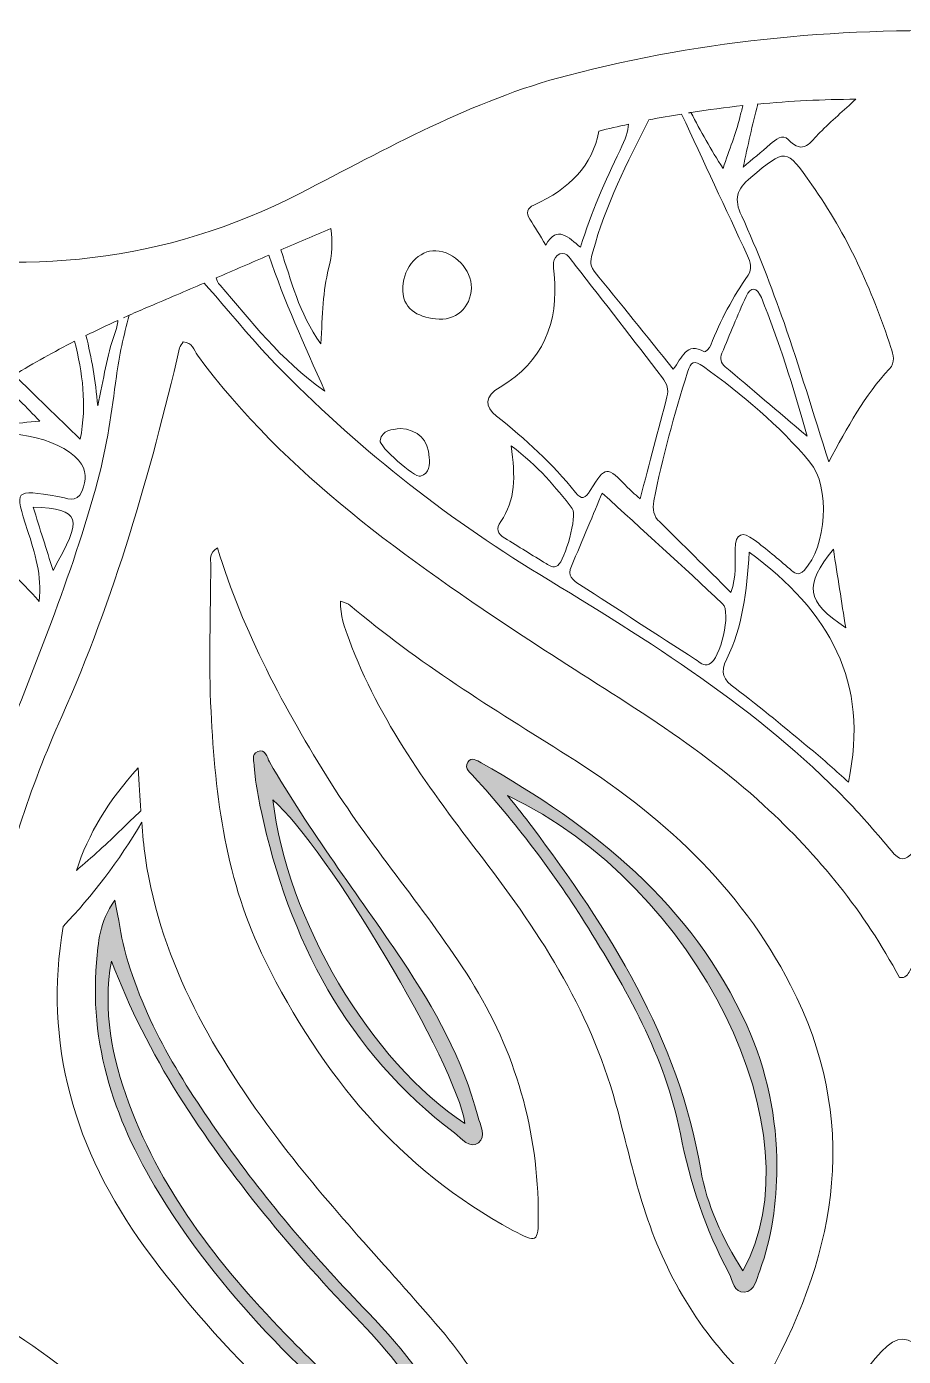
# Model space of a CAD drawing. Extents: x 196 to 3823, y -5725 to -331.
# Drawn here: x 823.3 to 1000.2, y -2619.2 to -2350.9 of the extents above; entities that cross this region are included whole.
import ezdxf

# ---------------------------------------------------------------- set-up
doc = ezdxf.new("R2010")
doc.units = 0
doc.header["$MEASUREMENT"] = 0
doc.layers.add('Layer 1', color=7, linetype='Continuous')

# ---------------------------------------------------------------- blocks, each defined once
blk = doc.blocks.new('block 2')
at = {"layer": 'Layer 1', "true_color": 0xffffff}
h = blk.add_hatch(color=7, dxfattribs=at)
h.dxf.hatch_style = 2
edge = h.paths.add_edge_path()
edge.add_spline(control_points=[(869.54, -2502.93), (869.87, -2504.97), (870.18, -2507.02), (870.62, -2509.04), (876.3, -2535.13), (887.91, -2557.67), (909.67, -2574.09), (911.1, -2575.17), (912.68, -2577.42), (914.49, -2576.06), (916.15, -2574.83), (914.82, -2572.52), (914.35, -2570.73), (911.36, -2559.21), (905.61, -2549.01), (899.06, -2539.23), (890.13, -2525.91), (880.33, -2513.18), (872.34, -2499.23), (871.8, -2498.29), (871.58, -2496.5), (869.95, -2497.14), (868.54, -2497.7), (869.3, -2499.23), (869.26, -2500.19), (869.36, -2501.22), (869.4, -2502.08), (869.54, -2502.93)], knot_values=[0, 0, 0, 0, 1, 1, 1, 2, 2, 2, 3, 3, 3, 4, 4, 4, 5, 5, 5, 6, 6, 6, 7, 7, 7, 8, 8, 8, 9, 9, 9, 9], degree=3, periodic=1)
edge = h.paths.add_edge_path()
edge.add_spline(control_points=[(911.74, -2572.15), (892.84, -2559.92), (875.64, -2530.72), (873.03, -2506.89), (883.98, -2516.54), (909.9, -2560.02), (911.74, -2572.15)], knot_values=[0, 0, 0, 0, 1, 1, 1, 2, 2, 2, 2], degree=3, periodic=1)
h = blk.add_hatch(color=7, dxfattribs=at)
h.dxf.hatch_style = 2
edge = h.paths.add_edge_path()
edge.add_spline(control_points=[(915.04, -2499.42), (914.15, -2498.92), (913.02, -2498.14), (912.31, -2499.29), (911.49, -2500.62), (912.88, -2501.45), (913.64, -2502.3), (921.88, -2511.42), (929.37, -2521.12), (935.87, -2531.55), (944.2, -2544.92), (952.16, -2558.58), (955.21, -2574.24), (957.15, -2584.2), (960.29, -2593.57), (965.02, -2602.46), (965.77, -2603.88), (966.03, -2606.32), (968.08, -2606.2), (970.31, -2606.07), (970.56, -2603.58), (971.2, -2601.89), (973.73, -2595.18), (974.61, -2588.18), (974.64, -2581.05), (974.68, -2571.05), (972.7, -2561.46), (968.59, -2552.37), (957.53, -2527.87), (937.69, -2512.21), (915.04, -2499.42)], knot_values=[0, 0, 0, 0, 1, 1, 1, 2, 2, 2, 3, 3, 3, 4, 4, 4, 5, 5, 5, 6, 6, 6, 7, 7, 7, 8, 8, 8, 9, 9, 9, 10, 10, 10, 10], degree=3, periodic=1)
edge = h.paths.add_edge_path()
edge.add_spline(control_points=[(967.79, -2601.94), (963.67, -2595.39), (960.52, -2588.63), (959.3, -2581.45), (954.8, -2554.84), (940.81, -2533.05), (925.1, -2512.05), (923.87, -2510.4), (922.57, -2508.81), (920.36, -2505.99), (958.79, -2524.31), (983.27, -2574.3), (967.79, -2601.94)], knot_values=[0, 0, 0, 0, 1, 1, 1, 2, 2, 2, 3, 3, 3, 4, 4, 4, 4], degree=3, periodic=1)
h = blk.add_hatch(color=7, dxfattribs=at)
h.dxf.hatch_style = 2
edge = h.paths.add_edge_path()
edge.add_spline(control_points=[(902.22, -2642.07), (904.62, -2644.01), (907.44, -2648.44), (910, -2646.55), (912.88, -2644.42), (910.55, -2639.76), (909.48, -2636.42), (906.18, -2626.13), (899.6, -2617.94), (892.21, -2610.31), (881.75, -2599.49), (871.94, -2588.12), (863.24, -2575.84), (854.72, -2563.83), (846.87, -2551.44), (843.09, -2536.98), (842.33, -2534.08), (841.93, -2531.09), (841.17, -2527.13), (837.91, -2531.56), (837.8, -2535.73), (837.45, -2539.69), (835.87, -2557.94), (842.12, -2574), (851.76, -2588.99), (865.2, -2609.88), (883.06, -2626.61), (902.22, -2642.07)], knot_values=[0, 0, 0, 0, 1, 1, 1, 2, 2, 2, 3, 3, 3, 4, 4, 4, 5, 5, 5, 6, 6, 6, 7, 7, 7, 8, 8, 8, 9, 9, 9, 9], degree=3, periodic=1)
edge = h.paths.add_edge_path()
edge.add_spline(control_points=[(840.45, -2539.41), (844.1, -2548.92), (848.6, -2557.9), (853.99, -2566.45), (864.53, -2583.15), (877.12, -2598.2), (890.79, -2612.39), (896.45, -2618.25), (901.48, -2624.57), (905.03, -2631.96), (906.59, -2635.21), (907.95, -2638.53), (908.18, -2643.61), (896.4, -2634.65), (886.27, -2625.64), (876.78, -2615.92), (863.07, -2601.89), (850.88, -2586.76), (843.96, -2568.08), (840.55, -2558.88), (838.66, -2549.4), (840.45, -2539.41)], knot_values=[0, 0, 0, 0, 1, 1, 1, 2, 2, 2, 3, 3, 3, 4, 4, 4, 5, 5, 5, 6, 6, 6, 7, 7, 7, 7], degree=3, periodic=1)
at = {"layer": 'Layer 1', "lineweight": 0}
for points, knots in [([(1782.21, -2661.74), (1778.62, -2651.94), (1772.08, -2644.26), (1764.45, -2637.5), (1753.49, -2627.77), (1741.06, -2619.97), (1729.31, -2611.28), (1716.54, -2601.82), (1703.91, -2592.19), (1690.73, -2583.27), (1669.44, -2568.87), (1649.89, -2552.15), (1629.93, -2536.03), (1614.23, -2523.34), (1599.61, -2509.29), (1584.56, -2495.8), (1559.73, -2473.53), (1534.69, -2451.53), (1506.82, -2433.03), (1480.33, -2415.45), (1451.94, -2402.34), (1420.65, -2395.85), (1398.49, -2391.28), (1376.01, -2389.99), (1353.51, -2388.98), (1301.9, -2386.65), (1250.47, -2387.48), (1199.41, -2396.71), (1186.01, -2399.14), (1172.36, -2399.3), (1158.78, -2397.41), (1142.91, -2395.19), (1128.59, -2388.51), (1114.77, -2380.99), (1084.4, -2364.45), (1052.73, -2353.13), (1017.67, -2351.89), (988.77, -2350.86), (960.42, -2353.4), (932.48, -2360.7), (913.22, -2365.73), (895.95, -2375.5), (878.46, -2384.52), (851.19, -2398.56), (822.76, -2401.32), (792.99, -2395.61), (772.47, -2391.67), (751.73, -2388.93), (730.85, -2388.42), (689.4, -2387.41), (647.97, -2388.37), (606.61, -2392), (566.26, -2395.55), (529.57, -2408.93), (495.9, -2431.27), (467.9, -2449.87), (442.56, -2471.74), (417.55, -2494.05), (402.59, -2507.41), (388.11, -2521.38), (372.54, -2533.98), (361.39, -2542.99), (350.67, -2552.53), (338.94, -2560.93), (324.3, -2571.42), (310.09, -2582.53), (295.39, -2592.95), (285.33, -2600.1), (275.52, -2607.59), (265.46, -2614.75), (255.29, -2621.99), (245.76, -2630.15), (236.02, -2637.99), (230.18, -2642.7), (224.88, -2648.01), (221.16, -2654.58), (211.5, -2671.59), (213.55, -2690.66), (233.28, -2701.18), (240.5, -2705.05), (248.11, -2707.77), (256.11, -2709.39), (259.7, -2710.11), (261.43, -2711.43), (260.96, -2715.55), (260.46, -2720.14), (260.41, -2724.87), (261.5, -2729.43), (269.43, -2762.49), (289.51, -2783.9), (322.55, -2792.77), (326.07, -2793.71), (329.6, -2794.58), (333.16, -2795.32), (347.93, -2798.34), (356.26, -2807.78), (360.37, -2821.85), (364.66, -2836.53), (372.95, -2848.77), (384.17, -2859.08), (402.93, -2876.34), (423.7, -2890.84), (445.45, -2903.99), (456, -2910.39), (467.26, -2915.2), (479.4, -2917.71), (486.9, -2919.27), (494.59, -2920.41), (502.09, -2918.62), (511.41, -2916.39), (520.46, -2913.1), (529.39, -2909.5), (542.86, -2904.05), (555.02, -2906.11), (565.46, -2916.46), (573.71, -2924.65), (580.46, -2934.17), (586.98, -2943.68), (593.37, -2952.99), (601.26, -2960.59), (609.49, -2967.99), (613.24, -2971.37), (616.39, -2975.34), (621.33, -2977.54), (632.81, -2982.65), (644.17, -2988.07), (655.3, -2993.88), (666.98, -2999.96), (677.65, -3007.82), (686.2, -3017.72), (695.39, -3028.34), (705.34, -3037.66), (717.73, -3044.25), (721.38, -3046.19), (725.13, -3048.01), (728.94, -3049.61), (731.11, -3050.51), (731.73, -3051.3), (730.42, -3053.55), (728.03, -3057.71), (725.94, -3062.05), (723.74, -3066.32), (683.22, -3145.25), (659.49, -3228.61), (656.93, -3317.64), (656.07, -3347.31), (659.64, -3376.22), (671.16, -3403.75), (699.29, -3470.96), (752.94, -3509.02), (819.29, -3532.08), (828.26, -3535.2), (838.01, -3535.16), (846.76, -3529.89), (855.38, -3524.69), (857.23, -3514.13), (851.03, -3506.24), (848.73, -3503.32), (845.77, -3501.19), (842.64, -3499.3), (831.42, -3492.51), (820.75, -3484.91), (810.34, -3476.95), (768.62, -3445.04), (747.74, -3402.9), (748.32, -3350.32), (748.53, -3330.71), (750.86, -3311.31), (754.65, -3292.08), (763.74, -3245.95), (781.35, -3203.07), (804.21, -3162.18), (820.19, -3133.6), (839.36, -3107.14), (858.22, -3080.47), (863.74, -3072.67), (869.1, -3064.75), (875.24, -3055.85), (877.71, -3068.85), (880.09, -3080.64), (882.17, -3092.48), (886.21, -3115.47), (889.59, -3138.56), (892.46, -3161.74), (895.17, -3183.77), (897.49, -3205.84), (899.04, -3227.98), (901.1, -3257.46), (900.26, -3287.02), (900.1, -3316.52), (900, -3335.83), (900.15, -3355.17), (899.44, -3374.49), (899.18, -3381.53), (899.78, -3388.61), (899.76, -3395.7), (899.7, -3416.24), (900.53, -3436.81), (901.47, -3457.35), (902.96, -3490.15), (905.73, -3522.85), (910.12, -3555.4), (913.43, -3580.05), (917.9, -3604.44), (926.9, -3627.78), (943.65, -3671.22), (990.36, -3696.79), (1034.47, -3685.77), (1073.23, -3676.09), (1095.75, -3649.68), (1105.44, -3612.06), (1114, -3578.85), (1115.04, -3544.59), (1117.56, -3510.57), (1119.1, -3489.74), (1120.85, -3468.93), (1122.22, -3448.09), (1122.94, -3437.17), (1124.53, -3426.14), (1119.51, -3415.6), (1116.18, -3408.6), (1111.3, -3403.32), (1103.57, -3402.03), (1099.99, -3401.42), (1099.15, -3400.34), (1099.62, -3397.12), (1101.96, -3381.19), (1102.36, -3365.09), (1103.88, -3349.09), (1106.05, -3326.33), (1108.54, -3303.61), (1110.53, -3280.83), (1112.51, -3258.06), (1114.1, -3235.25), (1115.78, -3212.44), (1118.43, -3176.24), (1120.87, -3140.01), (1123.64, -3103.82), (1124.83, -3088.47), (1126.64, -3073.17), (1128.32, -3056.3), (1134.61, -3065.34), (1139.89, -3073.13), (1145.4, -3080.77), (1176.11, -3123.39), (1204.16, -3167.59), (1223.36, -3216.76), (1242.95, -3266.94), (1255.21, -3318.53), (1250.51, -3372.95), (1248.82, -3392.49), (1243.38, -3411.04), (1233.46, -3428.05), (1217.7, -3455.08), (1194.96, -3475.1), (1168.88, -3491.7), (1163.02, -3495.44), (1156.92, -3498.85), (1151.75, -3503.6), (1141.57, -3512.96), (1144.32, -3526.97), (1157.29, -3531.72), (1165.58, -3534.75), (1174.07, -3534.47), (1182.2, -3531.74), (1227.41, -3516.56), (1266.99, -3492.7), (1297.7, -3455.51), (1322.72, -3425.21), (1337.98, -3390.63), (1342.26, -3351.52), (1344.69, -3329.38), (1343.98, -3307.18), (1341.75, -3285), (1338.71, -3254.78), (1333.16, -3225.01), (1325.89, -3195.57), (1313.69, -3146.25), (1294.44, -3099.67), (1270.57, -3054.93), (1268.85, -3051.69), (1269.24, -3050.75), (1272.6, -3049.62), (1286.61, -3044.9), (1298.58, -3036.92), (1309.21, -3026.63), (1313.24, -3022.72), (1316.74, -3018.29), (1320.84, -3014.61), (1327.13, -3008.99), (1333.34, -3003.27), (1339.56, -2997.55), (1344.33, -2993.15), (1349.63, -2989.22), (1356.21, -2988.13), (1367.28, -2986.31), (1376.76, -2981.62), (1385.67, -2974.78), (1395.64, -2967.13), (1404.97, -2958.94), (1411.29, -2948.1), (1417.58, -2937.31), (1424.76, -2927.24), (1433.33, -2918.25), (1437.45, -2913.93), (1441.82, -2909.77), (1448.13, -2907.84), (1458.45, -2904.66), (1467.51, -2907.82), (1476.4, -2911.99), (1496.76, -2921.57), (1516.98, -2921.18), (1537.49, -2912.53), (1556.01, -2904.71), (1572.02, -2892.85), (1588.35, -2881.52), (1613.48, -2864.11), (1635.15, -2843.96), (1643.54, -2812.92), (1645.58, -2805.34), (1651.59, -2800.41), (1659.06, -2797.91), (1665.96, -2795.61), (1672.94, -2793.36), (1680.05, -2791.88), (1718.3, -2783.94), (1740.52, -2742.95), (1740.34, -2715.43), (1740.32, -2711.57), (1741.79, -2710.31), (1745.2, -2709.56), (1755.19, -2707.34), (1764.42, -2703.38), (1772.46, -2696.89), (1783.79, -2687.74), (1787.21, -2675.39), (1782.21, -2661.74)], [0, 0, 0, 0, 1, 1, 1, 2, 2, 2, 3, 3, 3, 4, 4, 4, 5, 5, 5, 6, 6, 6, 7, 7, 7, 8, 8, 8, 9, 9, 9, 10, 10, 10, 11, 11, 11, 12, 12, 12, 13, 13, 13, 14, 14, 14, 15, 15, 15, 16, 16, 16, 17, 17, 17, 18, 18, 18, 19, 19, 19, 20, 20, 20, 21, 21, 21, 22, 22, 22, 23, 23, 23, 24, 24, 24, 25, 25, 25, 26, 26, 26, 27, 27, 27, 28, 28, 28, 29, 29, 29, 30, 30, 30, 31, 31, 31, 32, 32, 32, 33, 33, 33, 34, 34, 34, 35, 35, 35, 36, 36, 36, 37, 37, 37, 38, 38, 38, 39, 39, 39, 40, 40, 40, 41, 41, 41, 42, 42, 42, 43, 43, 43, 44, 44, 44, 45, 45, 45, 46, 46, 46, 47, 47, 47, 48, 48, 48, 49, 49, 49, 50, 50, 50, 51, 51, 51, 52, 52, 52, 53, 53, 53, 54, 54, 54, 55, 55, 55, 56, 56, 56, 57, 57, 57, 58, 58, 58, 59, 59, 59, 60, 60, 60, 61, 61, 61, 62, 62, 62, 63, 63, 63, 64, 64, 64, 65, 65, 65, 66, 66, 66, 67, 67, 67, 68, 68, 68, 69, 69, 69, 70, 70, 70, 71, 71, 71, 72, 72, 72, 73, 73, 73, 74, 74, 74, 75, 75, 75, 76, 76, 76, 77, 77, 77, 78, 78, 78, 79, 79, 79, 80, 80, 80, 81, 81, 81, 82, 82, 82, 83, 83, 83, 84, 84, 84, 85, 85, 85, 86, 86, 86, 87, 87, 87, 88, 88, 88, 89, 89, 89, 90, 90, 90, 91, 91, 91, 92, 92, 92, 93, 93, 93, 94, 94, 94, 95, 95, 95, 96, 96, 96, 97, 97, 97, 98, 98, 98, 99, 99, 99, 100, 100, 100, 101, 101, 101, 102, 102, 102, 103, 103, 103, 104, 104, 104, 105, 105, 105, 106, 106, 106, 107, 107, 107, 108, 108, 108, 109, 109, 109, 110, 110, 110, 111, 111, 111, 112, 112, 112, 112]), ([(970.66, -2366.51), (970.71, -2366.5), (970.75, -2366.49), (970.8, -2366.49), (970.8, -2366.49), (970.8, -2366.5), (970.8, -2366.5), (977.38, -2365.89), (983.98, -2365.56), (990.6, -2365.51), (988.17, -2367.74), (985.68, -2369.91), (983.33, -2372.23), (981.44, -2374.09), (980.1, -2376.98), (976.93, -2373.62), (975.86, -2372.48), (974.39, -2373.68), (973.32, -2374.61), (971.51, -2376.15), (969.68, -2377.69), (967.87, -2379.23), (968.77, -2374.95), (969.72, -2370.72), (970.8, -2366.5), (970.75, -2366.5), (970.71, -2366.51), (970.66, -2366.51)], [0, 0, 0, 0, 1, 1, 1, 2, 2, 2, 3, 3, 3, 4, 4, 4, 5, 5, 5, 6, 6, 6, 7, 7, 7, 8, 8, 8, 9, 9, 9, 9]), ([(955.46, -2368.5), (959.87, -2378.03), (964.31, -2387.56), (968.73, -2397.1), (969.32, -2398.38), (969.73, -2399.79), (968.85, -2401.05), (965.79, -2405.46), (963.25, -2410.13), (961.34, -2415.15), (961.12, -2415.71), (960.18, -2416.58), (960.05, -2416.5), (956.43, -2414.36), (955.49, -2417.73), (953.77, -2419.99), (948.28, -2413.18), (943.06, -2406.66), (937.8, -2400.19), (936.73, -2398.87), (937.2, -2397.63), (937.56, -2396.29), (940.06, -2386.88), (944.48, -2378.3), (948.85, -2369.69), (951.05, -2369.26), (953.25, -2368.85), (955.46, -2368.5)], [0, 0, 0, 0, 1, 1, 1, 2, 2, 2, 3, 3, 3, 4, 4, 4, 5, 5, 5, 6, 6, 6, 7, 7, 7, 8, 8, 8, 9, 9, 9, 9]), ([(957.34, -2368.19), (957.34, -2368.19), (957.34, -2368.2), (957.34, -2368.2), (960.82, -2367.64), (964.32, -2367.18), (967.82, -2366.8), (967.6, -2367.6), (967.4, -2368.39), (967.2, -2369.18), (966.38, -2372.46), (965.1, -2375.62), (963.81, -2379.48), (961.35, -2375.69), (959.27, -2371.93), (957.34, -2368.2), (957.18, -2368.22), (957.03, -2368.24), (956.87, -2368.27), (957.02, -2368.24), (957.18, -2368.21), (957.34, -2368.19)], [0, 0, 0, 0, 1, 1, 1, 2, 2, 2, 3, 3, 3, 4, 4, 4, 5, 5, 5, 6, 6, 6, 7, 7, 7, 7]), ([(925.67, -2386.87), (932.9, -2383.63), (937.52, -2378.81), (938.76, -2371.96), (940.74, -2371.45), (942.72, -2370.99), (944.71, -2370.56), (944.73, -2371.96), (944.12, -2373.57), (943.03, -2375.82), (940.04, -2382), (937.23, -2388.25), (935.06, -2395.38), (932.62, -2393.46), (930.37, -2390.75), (928.05, -2394.94), (926.82, -2392.94), (925.87, -2391.32), (924.85, -2389.73), (924.03, -2388.44), (924.23, -2387.52), (925.67, -2386.87)], [0, 0, 0, 0, 1, 1, 1, 2, 2, 2, 3, 3, 3, 4, 4, 4, 5, 5, 5, 6, 6, 6, 7, 7, 7, 7]), ([(997.34, -2419.95), (992.35, -2425.25), (988.93, -2431.62), (985.14, -2438.7), (981.97, -2428.79), (979.24, -2419.62), (976.1, -2410.6), (973.56, -2403.33), (970.8, -2396.1), (967.57, -2389.11), (965.94, -2385.58), (966.53, -2383.73), (969.38, -2381.34), (976.46, -2375.41), (976.39, -2375.22), (981.71, -2382.76), (988.82, -2392.83), (993.86, -2403.92), (997.66, -2415.61), (998.15, -2417.11), (998.66, -2418.55), (997.34, -2419.95)], [0, 0, 0, 0, 1, 1, 1, 2, 2, 2, 3, 3, 3, 4, 4, 4, 5, 5, 5, 6, 6, 6, 7, 7, 7, 7]), ([(884.73, -2391.61), (885.1, -2394.24), (884.96, -2396.92), (884.25, -2399.68), (883.1, -2404.23), (883.04, -2408.86), (882.67, -2414.9), (878.19, -2408.54), (876.72, -2402.03), (874.62, -2395.93), (877.98, -2394.49), (881.36, -2393.05), (884.73, -2391.61)], [0, 0, 0, 0, 1, 1, 1, 2, 2, 2, 3, 3, 3, 4, 4, 4, 4]), ([(905.86, -2396.08), (909.7, -2396.31), (913.13, -2399.89), (913.04, -2403.6), (912.94, -2407.52), (909.89, -2410.37), (905.8, -2409.84), (902.17, -2409.38), (899.04, -2407.92), (899.21, -2403.39), (899.37, -2399.37), (902.56, -2395.89), (905.86, -2396.08)], [0, 0, 0, 0, 1, 1, 1, 2, 2, 2, 3, 3, 3, 4, 4, 4, 4]), ([(872.18, -2396.99), (875.38, -2406.32), (879.28, -2414.95), (883.51, -2424.44), (874.32, -2417.99), (868.64, -2410.21), (862.36, -2403.04), (861.92, -2402.55), (861.66, -2402.05), (861.59, -2401.56), (865.12, -2400.04), (868.65, -2398.51), (872.18, -2396.99)], [0, 0, 0, 0, 1, 1, 1, 2, 2, 2, 3, 3, 3, 4, 4, 4, 4]), ([(918.86, -2423.59), (927.51, -2418.52), (930.67, -2410.58), (929.76, -2400.84), (929.62, -2399.26), (929.21, -2397.38), (930.9, -2396.73), (932.38, -2396.16), (933.22, -2398.04), (933.98, -2399), (939.92, -2406.52), (945.72, -2414.13), (951.58, -2421.7), (952.49, -2422.88), (952.88, -2424.11), (952.5, -2425.55), (950.76, -2432.18), (949.01, -2438.81), (947.07, -2446.15), (945.85, -2445.05), (945.2, -2444.51), (944.62, -2443.91), (940.25, -2439.45), (940.18, -2439.39), (937.03, -2444.44), (936.02, -2446.06), (935.29, -2446.45), (934.04, -2444.88), (929.43, -2439.02), (923.96, -2434.1), (918.14, -2429.48), (915.69, -2427.52), (915.57, -2425.51), (918.86, -2423.59)], [0, 0, 0, 0, 1, 1, 1, 2, 2, 2, 3, 3, 3, 4, 4, 4, 5, 5, 5, 6, 6, 6, 7, 7, 7, 8, 8, 8, 9, 9, 9, 10, 10, 10, 11, 11, 11, 11]), ([(844.06, -2409.09), (845.4, -2408.49), (846.73, -2407.9), (848.08, -2407.33), (851.78, -2405.78), (855.45, -2404.21), (859.13, -2402.61), (864.01, -2407.99), (868.47, -2413.75), (873.55, -2418.96), (889.57, -2435.44), (907.28, -2449.51), (926.85, -2461.43), (948.85, -2474.83), (970.78, -2488.37), (988.86, -2507.09), (991.98, -2510.33), (994.9, -2513.74), (997.77, -2517.2), (999.35, -2519.11), (1000.51, -2519.44), (1002.21, -2517.3), (1020, -2495), (1043.39, -2479.59), (1067.39, -2465.1), (1087.3, -2453.08), (1106.16, -2439.77), (1122.48, -2423.14), (1128.76, -2416.75), (1134.8, -2410.13), (1140.82, -2403.48), (1141.8, -2403.91), (1142.79, -2404.34), (1143.77, -2404.78), (1147.95, -2406.62), (1152.09, -2408.5), (1156.17, -2410.46), (1157.43, -2415.06), (1158.47, -2419.71), (1159.04, -2424.48), (1161.63, -2446.37), (1170.13, -2466.45), (1177.85, -2486.78), (1183.62, -2501.94), (1190.07, -2516.87), (1193.42, -2532.86), (1194.01, -2535.66), (1194.52, -2538.45), (1194.92, -2541.25), (1191.62, -2538.83), (1188.32, -2536.42), (1185.01, -2534.02), (1184.57, -2533.7), (1184.13, -2533.38), (1183.69, -2533.06), (1181.74, -2522.76), (1178.69, -2512.61), (1174.59, -2502.64), (1163.02, -2474.5), (1152.27, -2446.16), (1146.2, -2416.24), (1146.01, -2415.33), (1145.76, -2414.47), (1144.86, -2414.27), (1143.9, -2414.06), (1143.36, -2414.83), (1142.87, -2415.6), (1134.03, -2429.51), (1121.85, -2440.18), (1109.24, -2450.45), (1090.43, -2465.77), (1069.54, -2478.03), (1049.41, -2491.42), (1029.74, -2504.49), (1012.89, -2520.36), (1001.47, -2541.4), (1001.08, -2542.13), (1000.67, -2542.93), (999.37, -2542.71), (992.38, -2529.59), (983.08, -2518.12), (972.04, -2507.99), (957.69, -2494.8), (940.8, -2485.26), (924.66, -2474.62), (899.96, -2458.31), (875.76, -2441.38), (857.81, -2417.19), (857.06, -2416.18), (856.81, -2414.52), (854.9, -2414.49), (854.67, -2414.88), (854.31, -2415.26), (854.2, -2415.71), (848.27, -2441.12), (841.07, -2466.13), (830.43, -2490.07), (824.01, -2504.53), (819.07, -2519.26), (816.3, -2534.33), (812.58, -2537), (808.82, -2539.61), (805.03, -2542.2), (807.06, -2527.44), (811.86, -2513.13), (817.45, -2498.92), (824.78, -2480.29), (832.47, -2461.78), (837.71, -2442.38), (839.56, -2435.51), (840.52, -2428.49), (841.45, -2421.49), (842.01, -2417.26), (842.93, -2413.15), (844.06, -2409.1), (843.67, -2409.27), (843.28, -2409.43), (842.9, -2409.61), (843.27, -2409.43), (843.67, -2409.27), (844.06, -2409.09)], [0, 0, 0, 0, 1, 1, 1, 2, 2, 2, 3, 3, 3, 4, 4, 4, 5, 5, 5, 6, 6, 6, 7, 7, 7, 8, 8, 8, 9, 9, 9, 10, 10, 10, 11, 11, 11, 12, 12, 12, 13, 13, 13, 14, 14, 14, 15, 15, 15, 16, 16, 16, 17, 17, 17, 18, 18, 18, 19, 19, 19, 20, 20, 20, 21, 21, 21, 22, 22, 22, 23, 23, 23, 24, 24, 24, 25, 25, 25, 26, 26, 26, 27, 27, 27, 28, 28, 28, 29, 29, 29, 30, 30, 30, 31, 31, 31, 32, 32, 32, 33, 33, 33, 34, 34, 34, 35, 35, 35, 36, 36, 36, 37, 37, 37, 38, 38, 38, 39, 39, 39, 40, 40, 40, 40]), ([(963.58, -2416.77), (965.18, -2412.96), (966.7, -2409.1), (968.44, -2405.35), (969.42, -2403.26), (970.65, -2403.37), (971.53, -2405.55), (975.09, -2414.32), (977.88, -2423.34), (980.78, -2433.49), (974.68, -2428.33), (969.49, -2423.92), (964.26, -2419.52), (963.33, -2418.74), (963.12, -2417.85), (963.58, -2416.77)], [0, 0, 0, 0, 1, 1, 1, 2, 2, 2, 3, 3, 3, 4, 4, 4, 5, 5, 5, 5]), ([(841.73, -2410.14), (841.71, -2410.92), (841.5, -2411.86), (841.08, -2413), (839.5, -2417.24), (838.93, -2421.87), (837.69, -2427.35), (837.22, -2422.29), (836.45, -2417.73), (835.32, -2413.2), (837.43, -2412.15), (839.57, -2411.13), (841.73, -2410.14)], [0, 0, 0, 0, 1, 1, 1, 2, 2, 2, 3, 3, 3, 4, 4, 4, 4]), ([(799.01, -2436.86), (799.02, -2436.87), (799.02, -2436.87), (799.03, -2436.88), (805.13, -2431.64), (811.61, -2426.93), (818.39, -2422.67), (819.2, -2422.16), (820, -2421.64), (820.81, -2421.14), (820.82, -2421.15), (820.82, -2421.15), (820.83, -2421.16), (824.8, -2418.74), (828.86, -2416.48), (833.02, -2414.35), (834.6, -2420.66), (835.55, -2427.07), (834.15, -2434.11), (829.47, -2429.56), (825.14, -2425.33), (820.83, -2421.16), (820.02, -2421.65), (819.2, -2422.16), (818.39, -2422.67), (820.79, -2425.12), (823.27, -2427.67), (826, -2430.46), (821.27, -2430.91), (817.13, -2431.34), (812.99, -2431.68), (809.85, -2431.94), (808.35, -2432.99), (809.21, -2436.6), (810.07, -2440.23), (810.99, -2443.95), (810.25, -2448.73), (806.29, -2444.48), (802.48, -2440.74), (799.03, -2436.88), (798.81, -2437.06), (798.58, -2437.25), (798.36, -2437.44), (798.58, -2437.24), (798.79, -2437.05), (799.01, -2436.86)], [0, 0, 0, 0, 1, 1, 1, 2, 2, 2, 3, 3, 3, 4, 4, 4, 5, 5, 5, 6, 6, 6, 7, 7, 7, 8, 8, 8, 9, 9, 9, 10, 10, 10, 11, 11, 11, 12, 12, 12, 13, 13, 13, 14, 14, 14, 15, 15, 15, 15]), ([(981.34, -2438.73), (985.54, -2443.73), (984.61, -2455.9), (980.21, -2460.51), (978.95, -2461.81), (978.27, -2461.18), (977.26, -2460.3), (974.92, -2458.27), (972.54, -2456.28), (970.07, -2454.42), (967.73, -2452.64), (966.31, -2453.05), (966.27, -2456.3), (966.24, -2459.01), (966.5, -2461.75), (965.4, -2465.02), (960.32, -2459.99), (955.69, -2455.39), (951.03, -2450.82), (949.79, -2449.61), (949.54, -2448.25), (949.85, -2446.58), (951.5, -2437.76), (954.03, -2429.17), (956.63, -2420.59), (957.29, -2418.43), (958.03, -2418.15), (959.84, -2419.45), (967.69, -2425.12), (975.1, -2431.32), (981.34, -2438.73)], [0, 0, 0, 0, 1, 1, 1, 2, 2, 2, 3, 3, 3, 4, 4, 4, 5, 5, 5, 6, 6, 6, 7, 7, 7, 8, 8, 8, 9, 9, 9, 10, 10, 10, 10]), ([(834.52, -2444.54), (833.46, -2447.26), (831.32, -2445.91), (829.67, -2445.65), (820.81, -2444.25), (820.85, -2444.19), (823.55, -2452.52), (825.02, -2457.07), (826.46, -2461.64), (825.88, -2466.85), (822.17, -2462.61), (817.7, -2458.8), (814.93, -2454), (811.75, -2448.48), (813.1, -2441.61), (811.78, -2435.45), (811.73, -2435.18), (812.35, -2434.68), (812.75, -2434.43), (817.8, -2431.31), (829.95, -2433.76), (833.83, -2438.36), (835.59, -2440.46), (835.39, -2442.35), (834.52, -2444.54)], [0, 0, 0, 0, 1, 1, 1, 2, 2, 2, 3, 3, 3, 4, 4, 4, 5, 5, 5, 6, 6, 6, 7, 7, 7, 8, 8, 8, 8]), ([(898.68, -2431.93), (902.33, -2432.21), (904.34, -2434.24), (904.55, -2437.81), (904.64, -2439.21), (904.69, -2441.05), (902.8, -2441.58), (901.55, -2441.92), (894.38, -2435.53), (894.63, -2434.35), (895.1, -2432.18), (897.02, -2432.23), (898.68, -2431.93)], [0, 0, 0, 0, 1, 1, 1, 2, 2, 2, 3, 3, 3, 4, 4, 4, 4]), ([(921.07, -2435.44), (926.58, -2439.61), (930.09, -2443.78), (933.39, -2448.13), (934.45, -2449.55), (931.97, -2458.5), (930.46, -2459.57), (929.51, -2460.25), (928.8, -2459.59), (928.15, -2459.21), (925.33, -2457.55), (922.58, -2455.76), (919.79, -2454.07), (918.32, -2453.19), (917.91, -2452.17), (918.97, -2450.69), (921.98, -2446.47), (921.93, -2441.66), (921.07, -2435.44)], [0, 0, 0, 0, 1, 1, 1, 2, 2, 2, 3, 3, 3, 4, 4, 4, 5, 5, 5, 6, 6, 6, 6]), ([(933.21, -2459.74), (935.52, -2454.41), (937.73, -2449.05), (939.44, -2444.98), (947.55, -2452.42), (955.71, -2459.79), (963.71, -2467.32), (965.52, -2469.02), (963.25, -2478.49), (961.03, -2479.48), (959.86, -2480.01), (959.11, -2479.12), (958.28, -2478.57), (950.47, -2473.53), (942.67, -2468.46), (934.86, -2463.45), (933.44, -2462.53), (932.37, -2461.68), (933.21, -2459.74)], [0, 0, 0, 0, 1, 1, 1, 2, 2, 2, 3, 3, 3, 4, 4, 4, 5, 5, 5, 6, 6, 6, 6]), ([(828.67, -2460.59), (827.3, -2456.21), (826.05, -2452.24), (824.66, -2447.8), (834.35, -2448.26), (834.8, -2449.84), (828.67, -2460.59)], [0, 0, 0, 0, 1, 1, 1, 2, 2, 2, 2]), ([(861.84, -2456.04), (867.02, -2473.08), (875.32, -2488.49), (884.7, -2503.42), (893.36, -2517.2), (904.2, -2529.41), (912.85, -2543.16), (921.97, -2557.66), (926.53, -2573.64), (926.55, -2590.83), (926.55, -2596.22), (926.27, -2596.36), (921.4, -2593.74), (898.44, -2581.37), (882.88, -2562.36), (871.45, -2539.3), (863.55, -2523.37), (861.37, -2506.37), (860.54, -2489.05), (860.06, -2479.23), (860.45, -2469.36), (860.49, -2459.51), (860.5, -2458.4), (860.08, -2457.04), (861.84, -2456.04)], [0, 0, 0, 0, 1, 1, 1, 2, 2, 2, 3, 3, 3, 4, 4, 4, 5, 5, 5, 6, 6, 6, 7, 7, 7, 8, 8, 8, 8]), ([(964.56, -2478.45), (967.79, -2472.03), (968.52, -2464.95), (969.1, -2456.92), (985.27, -2468.8), (993.41, -2483.11), (989.08, -2503.3), (986.55, -2501.06), (984.11, -2498.79), (981.54, -2496.67), (976.49, -2492.51), (971.47, -2488.29), (966.22, -2484.36), (963.91, -2482.64), (963.14, -2481.27), (964.56, -2478.45)], [0, 0, 0, 0, 1, 1, 1, 2, 2, 2, 3, 3, 3, 4, 4, 4, 5, 5, 5, 5]), ([(986.06, -2456.3), (986.93, -2461.85), (987.71, -2466.88), (988.54, -2472.18), (980.57, -2466.75), (980.03, -2463.69), (986.06, -2456.3)], [0, 0, 0, 0, 1, 1, 1, 2, 2, 2, 2]), ([(973, -2622.94), (971.41, -2625.85), (970.09, -2624.9), (968.34, -2623.18), (958.22, -2613.27), (951.5, -2601.34), (947.42, -2587.89), (945.63, -2581.95), (944.17, -2575.9), (942.62, -2569.86), (937.71, -2550.53), (927.26, -2534.19), (915.27, -2518.59), (904.73, -2504.89), (894.43, -2490.98), (888.38, -2474.52), (887.49, -2472.13), (886.55, -2469.73), (886.65, -2466.77), (887.47, -2467.13), (888.16, -2467.27), (888.62, -2467.67), (902.25, -2479.22), (917.41, -2488.51), (932.49, -2497.98), (951.16, -2509.71), (967.19, -2524.31), (977.44, -2544.28), (991.33, -2571.32), (987.07, -2597.41), (973, -2622.94)], [0, 0, 0, 0, 1, 1, 1, 2, 2, 2, 3, 3, 3, 4, 4, 4, 5, 5, 5, 6, 6, 6, 7, 7, 7, 8, 8, 8, 9, 9, 9, 10, 10, 10, 10]), ([(869.54, -2502.93), (869.87, -2504.97), (870.18, -2507.02), (870.62, -2509.04), (876.3, -2535.13), (887.91, -2557.67), (909.67, -2574.09), (911.1, -2575.17), (912.68, -2577.42), (914.49, -2576.06), (916.15, -2574.83), (914.82, -2572.52), (914.35, -2570.73), (911.36, -2559.21), (905.61, -2549.01), (899.06, -2539.23), (890.13, -2525.91), (880.33, -2513.18), (872.34, -2499.23), (871.8, -2498.29), (871.58, -2496.5), (869.95, -2497.14), (868.54, -2497.7), (869.3, -2499.23), (869.26, -2500.19), (869.36, -2501.22), (869.4, -2502.08), (869.54, -2502.93)], [0, 0, 0, 0, 1, 1, 1, 2, 2, 2, 3, 3, 3, 4, 4, 4, 5, 5, 5, 6, 6, 6, 7, 7, 7, 8, 8, 8, 9, 9, 9, 9]), ([(833.38, -2521.13), (835.81, -2513.77), (839.8, -2507.06), (845.83, -2500.45), (846.07, -2503.54), (846.23, -2506.37), (846.4, -2509.07), (845, -2510.41), (843.74, -2511.59), (842.53, -2512.79), (839.58, -2515.69), (836.52, -2518.46), (833.38, -2521.13)], [0, 0, 0, 0, 1, 1, 1, 2, 2, 2, 3, 3, 3, 4, 4, 4, 4]), ([(915.04, -2499.42), (914.15, -2498.92), (913.02, -2498.14), (912.31, -2499.29), (911.49, -2500.62), (912.88, -2501.45), (913.64, -2502.3), (921.88, -2511.42), (929.37, -2521.12), (935.87, -2531.55), (944.2, -2544.92), (952.16, -2558.58), (955.21, -2574.24), (957.15, -2584.2), (960.29, -2593.57), (965.02, -2602.46), (965.77, -2603.88), (966.03, -2606.32), (968.08, -2606.2), (970.31, -2606.07), (970.56, -2603.58), (971.2, -2601.89), (973.73, -2595.18), (974.61, -2588.18), (974.64, -2581.05), (974.68, -2571.05), (972.7, -2561.46), (968.59, -2552.37), (957.53, -2527.87), (937.69, -2512.21), (915.04, -2499.42)], [0, 0, 0, 0, 1, 1, 1, 2, 2, 2, 3, 3, 3, 4, 4, 4, 5, 5, 5, 6, 6, 6, 7, 7, 7, 8, 8, 8, 9, 9, 9, 10, 10, 10, 10]), ([(967.79, -2601.94), (963.67, -2595.39), (960.52, -2588.63), (959.3, -2581.45), (954.8, -2554.84), (940.81, -2533.05), (925.1, -2512.05), (923.87, -2510.4), (922.57, -2508.81), (920.36, -2505.99), (958.79, -2524.31), (983.27, -2574.3), (967.79, -2601.94)], [0, 0, 0, 0, 1, 1, 1, 2, 2, 2, 3, 3, 3, 4, 4, 4, 4]), ([(911.74, -2572.15), (892.84, -2559.92), (875.64, -2530.72), (873.03, -2506.89), (883.98, -2516.54), (909.9, -2560.02), (911.74, -2572.15)], [0, 0, 0, 0, 1, 1, 1, 2, 2, 2, 2]), ([(846.56, -2511.39), (846.73, -2513.85), (846.95, -2516.21), (847.3, -2518.55), (850.53, -2540.23), (861.28, -2558.41), (874.21, -2575.54), (884.31, -2588.93), (895.98, -2601), (906.86, -2613.73), (916.34, -2624.83), (922.48, -2637.27), (922.43, -2652.23), (922.4, -2660.93), (919.38, -2662.92), (911.58, -2658.96), (908.37, -2657.34), (905.15, -2655.47), (902.4, -2653.16), (882.33, -2636.2), (862.84, -2618.66), (847.26, -2597.24), (832.84, -2577.44), (826.76, -2555.96), (830.7, -2532.43), (836.65, -2526.19), (841.97, -2519.28), (846.56, -2511.39)], [0, 0, 0, 0, 1, 1, 1, 2, 2, 2, 3, 3, 3, 4, 4, 4, 5, 5, 5, 6, 6, 6, 7, 7, 7, 8, 8, 8, 9, 9, 9, 9]), ([(902.22, -2642.07), (904.62, -2644.01), (907.44, -2648.44), (910, -2646.55), (912.88, -2644.42), (910.55, -2639.76), (909.48, -2636.42), (906.18, -2626.13), (899.6, -2617.94), (892.21, -2610.31), (881.75, -2599.49), (871.94, -2588.12), (863.24, -2575.84), (854.72, -2563.83), (846.87, -2551.44), (843.09, -2536.98), (842.33, -2534.08), (841.93, -2531.09), (841.17, -2527.13), (837.91, -2531.56), (837.8, -2535.73), (837.45, -2539.69), (835.87, -2557.94), (842.12, -2574), (851.76, -2588.99), (865.2, -2609.88), (883.06, -2626.61), (902.22, -2642.07)], [0, 0, 0, 0, 1, 1, 1, 2, 2, 2, 3, 3, 3, 4, 4, 4, 5, 5, 5, 6, 6, 6, 7, 7, 7, 8, 8, 8, 9, 9, 9, 9]), ([(840.45, -2539.41), (844.1, -2548.92), (848.6, -2557.9), (853.99, -2566.45), (864.53, -2583.15), (877.12, -2598.2), (890.79, -2612.39), (896.45, -2618.25), (901.48, -2624.57), (905.03, -2631.96), (906.59, -2635.21), (907.95, -2638.53), (908.18, -2643.61), (896.4, -2634.65), (886.27, -2625.64), (876.78, -2615.92), (863.07, -2601.89), (850.88, -2586.76), (843.96, -2568.08), (840.55, -2558.88), (838.66, -2549.4), (840.45, -2539.41)], [0, 0, 0, 0, 1, 1, 1, 2, 2, 2, 3, 3, 3, 4, 4, 4, 5, 5, 5, 6, 6, 6, 7, 7, 7, 7]), ([(829.58, -2620.66), (849.38, -2635.71), (865.9, -2654.06), (881.89, -2672.93), (884.42, -2675.92), (886.42, -2679.48), (888.19, -2683.01), (891.78, -2690.23), (889.78, -2693.49), (881.81, -2693.42), (871.05, -2693.32), (860.97, -2690.7), (851.93, -2684.62), (845.59, -2680.35), (839.83, -2675.42), (834.18, -2670.33), (820.04, -2657.63), (805.84, -2645), (789.67, -2634.83), (778.21, -2627.62), (766.22, -2622.18), (753.41, -2619.35), (753.12, -2620.12), (752.84, -2620.88), (752.56, -2621.64), (752.84, -2620.88), (753.11, -2620.12), (753.4, -2619.35), (753.4, -2619.35), (753.41, -2619.35), (753.41, -2619.35), (754.31, -2617.05), (755.28, -2614.75), (756.33, -2612.47), (765.75, -2613.52), (773.35, -2615.88), (780.58, -2619.48), (802.6, -2630.48), (821.26, -2646), (838.93, -2662.84), (844.33, -2667.98), (849.97, -2672.77), (856.46, -2676.46), (861.6, -2679.39), (867.02, -2681.56), (873.01, -2681.93), (874.2, -2682), (875.6, -2682.24), (876.18, -2680.82), (876.62, -2679.76), (875.79, -2678.87), (875.15, -2678.07), (857.07, -2655.48), (837.85, -2634.08), (812.42, -2619.36), (798.35, -2611.23), (783.35, -2606.7), (766.89, -2608.64), (763.71, -2609.02), (760.34, -2609.11), (756.49, -2612.14), (758.16, -2608.54), (760.02, -2605), (762.06, -2601.5), (764.85, -2601.06), (767.69, -2600.76), (770.57, -2600.58), (793.01, -2599.16), (812.14, -2607.41), (829.58, -2620.66)], [0, 0, 0, 0, 1, 1, 1, 2, 2, 2, 3, 3, 3, 4, 4, 4, 5, 5, 5, 6, 6, 6, 7, 7, 7, 8, 8, 8, 9, 9, 9, 10, 10, 10, 11, 11, 11, 12, 12, 12, 13, 13, 13, 14, 14, 14, 15, 15, 15, 16, 16, 16, 17, 17, 17, 18, 18, 18, 19, 19, 19, 20, 20, 20, 21, 21, 21, 22, 22, 22, 23, 23, 23, 23]), ([(768.46, -2611.79), (785.06, -2609.21), (799.73, -2614.64), (813.59, -2622.91), (833.43, -2634.76), (849.27, -2651.09), (864.14, -2668.49), (866.91, -2671.72), (869.48, -2675.13), (872.89, -2679.41), (863.69, -2678.25), (857.08, -2674.4), (850.84, -2669.79), (842.06, -2663.31), (834.82, -2655.09), (826.49, -2648.1), (812.43, -2636.3), (797.93, -2625.18), (781.3, -2617.17), (777.12, -2615.16), (772.74, -2613.57), (768.46, -2611.79)], [0, 0, 0, 0, 1, 1, 1, 2, 2, 2, 3, 3, 3, 4, 4, 4, 5, 5, 5, 6, 6, 6, 7, 7, 7, 7]), ([(1015.13, -2634.68), (1014.48, -2639.86), (1011.7, -2643.9), (1008.5, -2647.45), (999.12, -2657.86), (1001.03, -2657.71), (991.68, -2647.62), (991.44, -2647.37), (991.22, -2647.1), (991.01, -2646.83), (983.61, -2637.52), (983.52, -2635.43), (990.08, -2625.69), (999.07, -2612.34), (1001.07, -2612.33), (1010.13, -2625.92), (1012, -2628.72), (1014.47, -2631.27), (1015.13, -2634.68)], [0, 0, 0, 0, 1, 1, 1, 2, 2, 2, 3, 3, 3, 4, 4, 4, 5, 5, 5, 6, 6, 6, 6])]:
    blk.add_open_spline(points, degree=3, knots=knots, dxfattribs=at)

msp = doc.modelspace()

# ---------------------------------------------------------------- block references
at = {"layer": 'Layer 1'}
msp.add_blockref('block 2', (0, 0), dxfattribs=at)

doc.saveas('drawing.dxf')
